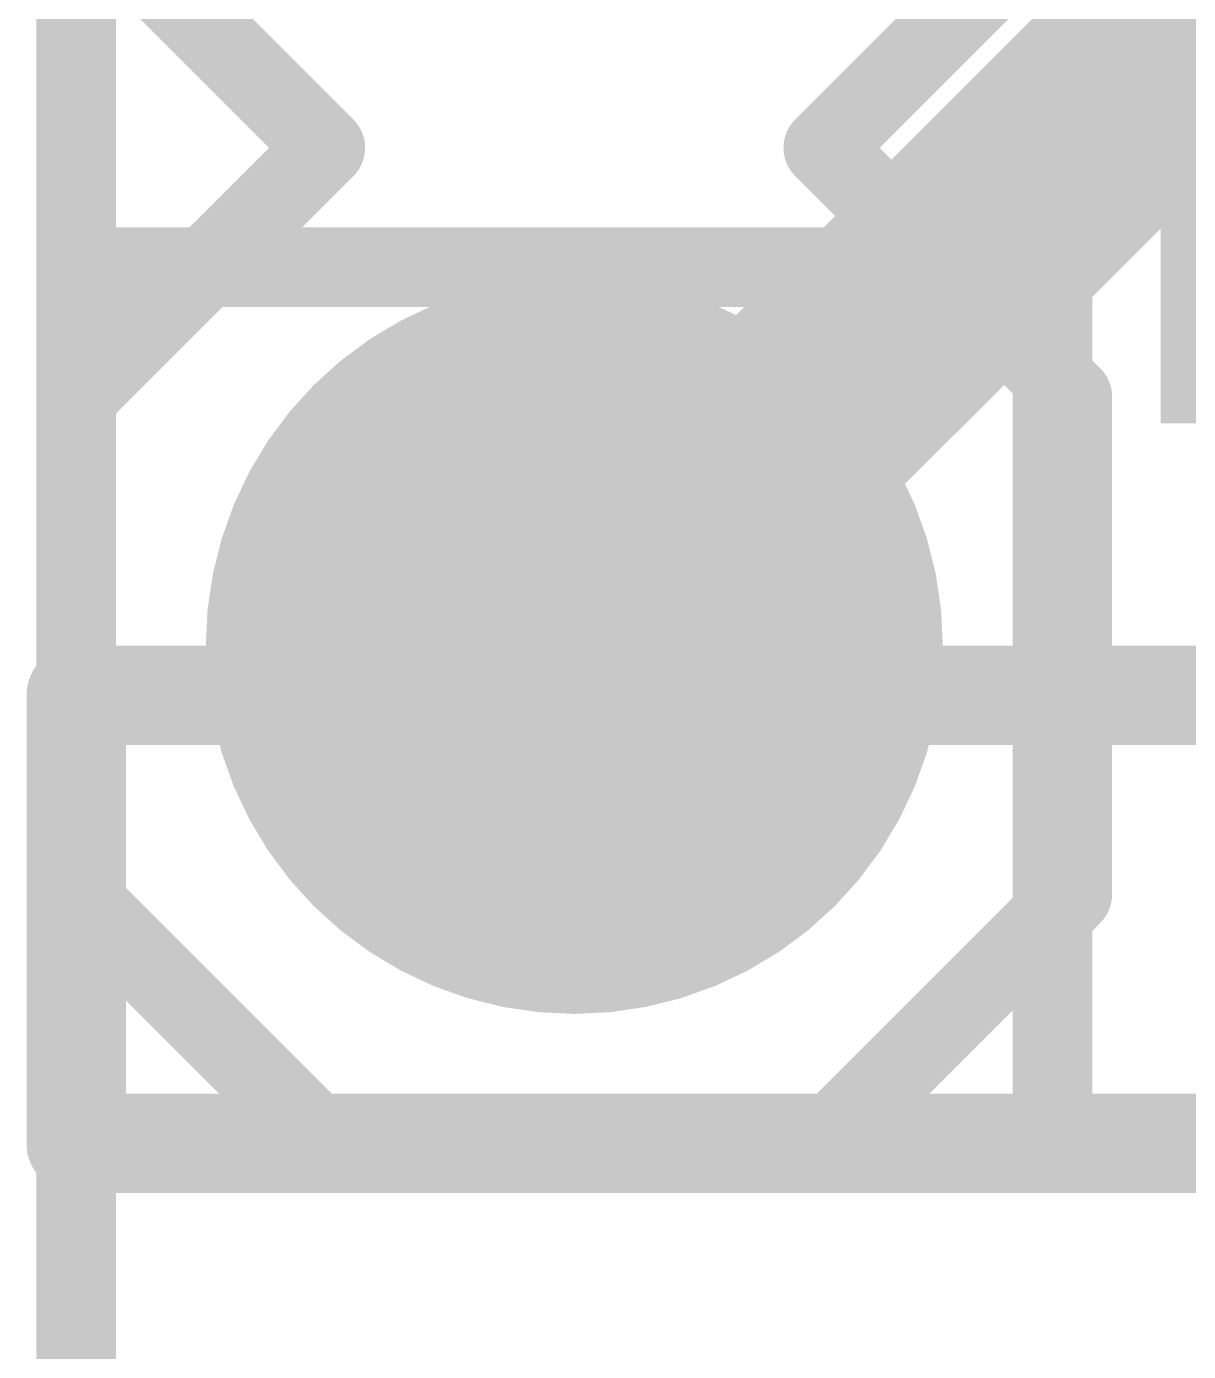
# Model space of a CAD drawing. Extents: x -0.1 to 26.8, y -8.9 to 12.8.
# Drawn here: x -0.127 to 2.836, y 3.279 to 6.659 of the extents above; entities that cross this region are included whole.
import ezdxf

# ---------------------------------------------------------------- set-up
doc = ezdxf.new("R2010")
doc.units = 0
for name, color, linetype in [('1', 12, 'CONTINUOUS'), ('16', 132, 'CONTINUOUS'), ('17', 110, 'CONTINUOUS'), ('20', 53, 'CONTINUOUS'), ('21', 41, 'CONTINUOUS'), ('22', 40, 'CONTINUOUS'), ('51', 53, 'CONTINUOUS')]:
    doc.layers.add(name, color=color, linetype=linetype)

# ---------------------------------------------------------------- blocks, each defined once
blk = doc.blocks.new('RECT')
blk.add_solid([(-0.5, -0.5), (0.5, -0.5), (-0.5, 0.5), (0.5, 0.5)])
blk = doc.blocks.new('ROUNDP')
at = {"const_width": 0.5}
blk.add_lwpolyline([(0, -0.25, 1), (0, 0.25, 1), (0, -0.25)], format="xyb", dxfattribs=at)

msp = doc.modelspace()

# ---------------------------------------------------------------- linework, layer by layer
at = {"layer": '1'}
for points, const_width in [([(2.4892, 6.0452), (0, 6.0452)], 0.2032), ([(0, 6.0452), (0, 3.81)], 0.2032), ([(2.4892, 3.81), (2.4892, 6.0452)], 0.2032), ([(0, 4.953), (8.89, 4.953)], 0.254), ([(0, 3.81), (0, 4.953)], 0.254), ([(8.89, 3.81), (0, 3.81)], 0.254), ([(0, 3.81), (2.4892, 3.81)], 0.2032)]:
    msp.add_lwpolyline(points, dxfattribs=dict(at, const_width=const_width))
for points, const_width in [([(0, 6.096, 1), (0, 5.9944)], 0.1016), ([(0.0508, 6.0452, 1), (-0.0508, 6.0452)], 0.1016), ([(2.54, 6.0452, 1), (2.4384, 6.0452)], 0.1016), ([(2.4892, 5.9944, 1), (2.4892, 6.096)], 0.1016), ([(0, 5.0165, 1), (0, 4.8895)], 0.127), ([(0.0635, 4.953, 1), (-0.0635, 4.953)], 0.127), ([(0, 3.8735, 1), (0, 3.7465)], 0.127), ([(0, 3.8608, 1), (0, 3.7592)], 0.1016), ([(2.4892, 3.7592, 1), (2.4892, 3.8608)], 0.1016), ([(-0.0635, 3.81, 1), (0.0635, 3.81)], 0.127), ([(-0.0508, 3.81, 1), (0.0508, 3.81)], 0.1016), ([(2.4384, 3.81, 1), (2.54, 3.81)], 0.1016)]:
    msp.add_lwpolyline(points, format="xyb", dxfattribs=dict(at, const_width=const_width))
at = {"layer": '16'}
for points, const_width in [([(0, 12.7), (0, 0)], 0.2032), ([(1.27, 5.08), (4.8768, 8.6868)], 0.6096)]:
    msp.add_lwpolyline(points, dxfattribs=dict(at, const_width=const_width))
at = {"layer": '16', "const_width": 0.3048}
msp.add_lwpolyline([(1.1622, 5.1878, 1), (1.3778, 4.9722)], format="xyb", dxfattribs=at)
at = {"layer": '20', "const_width": 0.2032}
msp.add_lwpolyline([(0, 12.7), (0, 0)], dxfattribs=at)
at = {"layer": '21', "const_width": 0.2032}
for points in [[(0.635, 6.35), (0, 6.985)], [(2.54, 6.985), (1.905, 6.35)], [(0, 5.715), (0.635, 6.35)], [(1.905, 6.35), (2.54, 5.715)], [(0, 4.445), (0, 5.715)], [(2.54, 5.715), (2.54, 4.445)], [(0.635, 3.81), (0, 4.445)], [(2.54, 4.445), (1.905, 3.81)], [(1.905, 3.81), (0.635, 3.81)]]:
    msp.add_lwpolyline(points, dxfattribs=at)
at = {"layer": '21', "const_width": 0.1016}
for points in [[(0.6709, 6.3141, 1), (0.5991, 6.3859)], [(0.5991, 6.3141, 1), (0.6709, 6.3859)], [(1.9409, 6.3859, 1), (1.8691, 6.3141)], [(1.8691, 6.3859, 1), (1.9409, 6.3141)], [(0.0508, 5.715, 1), (-0.0508, 5.715)], [(2.5908, 5.715, 1), (2.4892, 5.715)], [(-0.0359, 5.7509, 1), (0.0359, 5.6791)], [(2.5041, 5.6791, 1), (2.5759, 5.7509)], [(0.0359, 4.4809, 1), (-0.0359, 4.4091)], [(2.5759, 4.4091, 1), (2.5041, 4.4809)], [(-0.0508, 4.445, 1), (0.0508, 4.445)], [(2.4892, 4.445, 1), (2.5908, 4.445)], [(0.635, 3.8608, 1), (0.635, 3.7592)], [(0.5991, 3.7741, 1), (0.6709, 3.8459)], [(1.8691, 3.8459, 1), (1.9409, 3.7741)], [(1.905, 3.7592, 1), (1.905, 3.8608)]]:
    msp.add_lwpolyline(points, format="xyb", dxfattribs=at)
at = {"layer": '22', "const_width": 0.2032}
for points in [[(0, 6.985), (0.635, 6.35)], [(1.905, 6.35), (2.54, 6.985)], [(0.635, 6.35), (0, 5.715)], [(2.54, 5.715), (1.905, 6.35)], [(0, 5.715), (0, 4.445)], [(2.54, 4.445), (2.54, 5.715)], [(0, 4.445), (0.635, 3.81)], [(1.905, 3.81), (2.54, 4.445)], [(0.635, 3.81), (1.905, 3.81)]]:
    msp.add_lwpolyline(points, dxfattribs=at)
at = {"layer": '22', "const_width": 0.1016}
for points in [[(0.6709, 6.3141, 1), (0.5991, 6.3859)], [(0.5991, 6.3141, 1), (0.6709, 6.3859)], [(1.9409, 6.3859, 1), (1.8691, 6.3141)], [(1.8691, 6.3859, 1), (1.9409, 6.3141)], [(0.0508, 5.715, 1), (-0.0508, 5.715)], [(2.5908, 5.715, 1), (2.4892, 5.715)], [(-0.0359, 5.7509, 1), (0.0359, 5.6791)], [(2.5041, 5.6791, 1), (2.5759, 5.7509)], [(0.0359, 4.4809, 1), (-0.0359, 4.4091)], [(2.5759, 4.4091, 1), (2.5041, 4.4809)], [(-0.0508, 4.445, 1), (0.0508, 4.445)], [(2.4892, 4.445, 1), (2.5908, 4.445)], [(0.635, 3.8608, 1), (0.635, 3.7592)], [(0.5991, 3.7741, 1), (0.6709, 3.8459)], [(1.8691, 3.8459, 1), (1.9409, 3.7741)], [(1.905, 3.7592, 1), (1.905, 3.8608)]]:
    msp.add_lwpolyline(points, format="xyb", dxfattribs=at)

# ---------------------------------------------------------------- block references
at = {"layer": '1', "xscale": 1.1, "rotation": 180}
msp.add_blockref('RECT', (3.3156, 6.1468), dxfattribs=at)
at = {"layer": '17', "xscale": 1.8796, "yscale": 1.8796}
msp.add_blockref('ROUNDP', (1.27, 5.08), dxfattribs=at)
msp.add_blockref('ROUNDP', (1.27, 5.08), dxfattribs=at)
at = {"layer": '51', "xscale": 0.508, "yscale": 0.508, "rotation": 270}
msp.add_blockref('RECT', (1.27, 5.08), dxfattribs=at)

doc.saveas('drawing.dxf')
